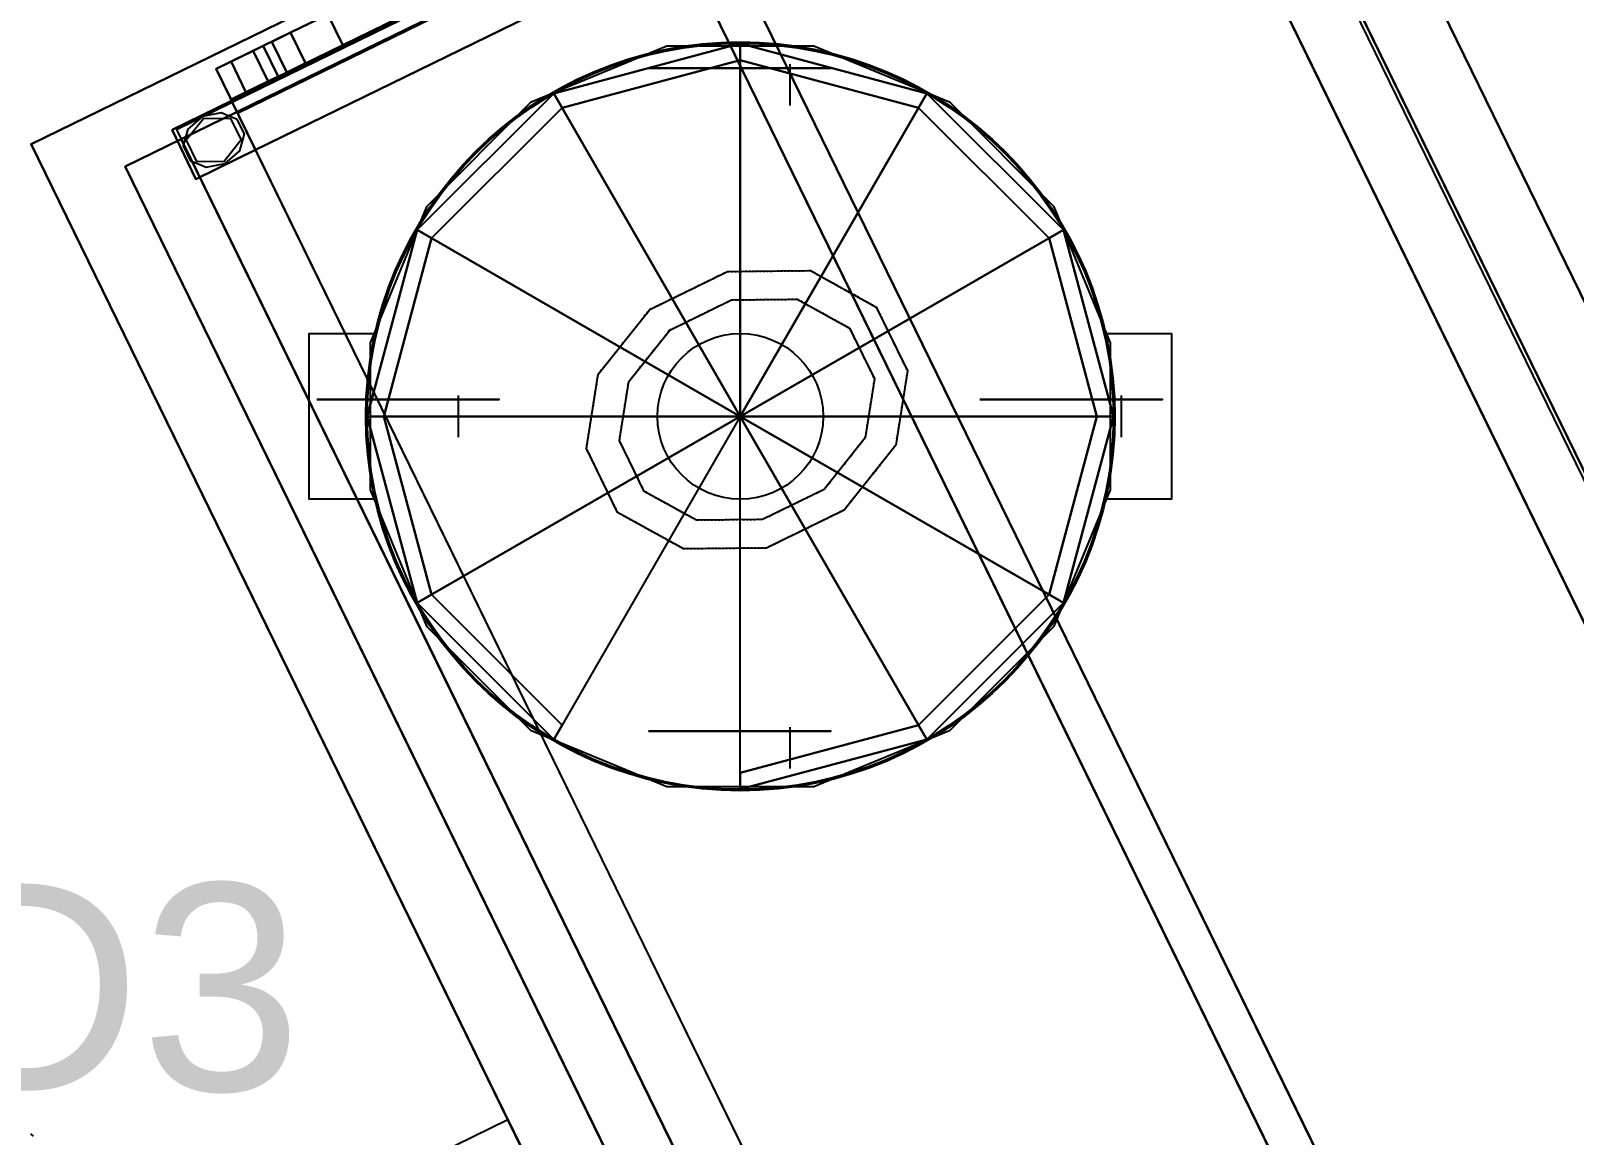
# Model space of a CAD drawing. Header units: millimetres. Extents: x 9159 to 17971, y 10368 to 13314.
# Drawn here: x 14139.5 to 14232.6, y 11922.2 to 11988.8 of the extents above; entities that cross this region are included whole.
import ezdxf
from ezdxf.enums import TextEntityAlignment as Align

# ---------------------------------------------------------------- set-up
doc = ezdxf.new("R2010")
doc.units = ezdxf.units.MM
doc.header["$LTSCALE"] = 5
doc.linetypes.add('NASCOSTA', pattern=[0.375, 0.25, -0.125])
for name, color, linetype in [('200-EquipBlack-3d', 250, 'Continuous'), ('200-EquipBorder-2d', 9, 'Continuous'), ('200-EquipID-2d', 7, 'Continuous'), ('200-EquipInternal-2d', 252, 'Continuous'), ('200-EquipSteel-3d', 9, 'Continuous'), ('600-User-2D', 7, 'Continuous')]:
    doc.layers.add(name, color=color, linetype=linetype)
doc.layers.add('200-InsPoint-3D', color=3, linetype='Continuous', plot=False)
doc.layers.add('fusya-hatch', color=230, linetype='Continuous', lineweight=0)
doc.styles.add('Arial', font='arial.ttf')
doc.styles.add('ROMANS', font='micross.ttf')

# ---------------------------------------------------------------- blocks, each defined once
blk = doc.blocks.new('BHST1708L')
at = {"layer": '200-EquipBlack-3d'}
for points, elevation in [([(431.06, -385.23), (476.21, -411.29), (502.27, -456.44), (502.27, -508.56), (476.21, -553.71), (431.06, -579.77), (378.94, -579.77), (333.79, -553.71), (307.73, -508.56), (307.73, -456.44), (333.79, -411.29), (378.94, -385.23)], 875), ([(425.71, -405.23), (461.57, -425.93), (482.27, -461.79), (482.27, -503.21), (461.57, -539.07), (425.71, -559.77), (384.29, -559.77), (348.43, -539.07), (327.73, -503.21), (327.73, -461.79), (348.43, -425.93), (384.29, -405.23)], 835)]:
    blk.add_lwpolyline(points, close=True, dxfattribs=dict(at, elevation=elevation))
at = {"layer": '200-EquipBlack-3d', "invisible_edges": 15}
for points in [[(348.43, -425.93, 895), (333.79, -411.29, 895), (378.94, -385.23, 895), (384.29, -405.23, 895)], [(384.29, -405.23, 895), (378.94, -385.23, 895), (431.06, -385.23, 895), (425.71, -405.23, 895)], [(431.06, -385.23, 895), (476.21, -411.29, 895), (461.57, -425.93, 895), (425.71, -405.23, 895)], [(327.73, -461.79, 895), (307.73, -456.44, 895), (333.79, -411.29, 895), (348.43, -425.93, 895)], [(461.57, -425.93, 895), (476.21, -411.29, 895), (502.27, -456.44, 895), (482.27, -461.79, 895)], [(327.73, -503.21, 895), (307.73, -508.56, 895), (307.73, -456.44, 895), (327.73, -461.79, 895)], [(482.27, -461.79, 895), (502.27, -456.44, 895), (502.27, -508.56, 895), (482.27, -503.21, 895)], [(333.79, -553.71, 895), (307.73, -508.56, 895), (327.73, -503.21, 895), (348.43, -539.07, 895)], [(482.27, -503.21, 895), (502.27, -508.56, 895), (476.21, -553.71, 895), (461.57, -539.07, 895)], [(378.94, -579.77, 895), (333.79, -553.71, 895), (348.43, -539.07, 895), (384.29, -559.77, 895)], [(461.57, -539.07, 895), (476.21, -553.71, 895), (431.06, -579.77, 895), (425.71, -559.77, 895)], [(431.06, -579.77, 895), (378.94, -579.77, 895), (384.29, -559.77, 895), (425.71, -559.77, 895)]]:
    blk.add_3dface(points, dxfattribs=at)
at = {"layer": '200-EquipBorder-2d'}
blk.add_lwpolyline([(1700, -800), (0, -800), (0, 0), (1700, 0)], close=True, dxfattribs=at)
at = {"layer": '200-EquipInternal-2d'}
for p, q in [((1690, -85), (10, -85)), ((10, -85), (10, -680)), ((1655, -370), (45, -370)), ((1655, -395), (45, -395)), ((1690, -680), (10, -680)), ((1655, -717.5), (45, -717.5))]:
    blk.add_line(p, q, dxfattribs=at)
blk.add_lwpolyline([(1655, -45), (45, -45), (45, -755), (1125, -755)], dxfattribs=at)
at = {"layer": '200-EquipInternal-2d', "linetype": 'NASCOSTA'}
for points in [[(431.06, -385.23), (476.21, -411.29), (502.27, -456.44), (502.27, -508.56), (476.21, -553.71), (431.06, -579.77), (378.94, -579.77), (333.79, -553.71), (307.73, -508.56), (307.73, -456.44), (333.79, -411.29), (378.94, -385.23)], [(425.71, -405.23), (461.57, -425.93), (482.27, -461.79), (482.27, -503.21), (461.57, -539.07), (425.71, -559.77), (384.29, -559.77), (348.43, -539.07), (327.73, -503.21), (327.73, -461.79), (348.43, -425.93), (384.29, -405.23)]]:
    blk.add_lwpolyline(points, close=True, dxfattribs=at)
at = {"layer": '200-EquipSteel-3d'}
for p, q in [((1700, 0, 850), (0, 0, 850)), ((1655, -45, 875), (45, -45, 875)), ((1125, -755, 875), (45, -755, 875))]:
    blk.add_line(p, q, dxfattribs=at)
at = {"layer": '200-EquipSteel-3d', "elevation": 1510}
blk.add_lwpolyline([(35, -680), (35, -655), (10, -655), (10, -680)], dxfattribs=at)
at = {"layer": '200-EquipSteel-3d', "elevation": 20}
blk.add_lwpolyline([(50.1, -681.83), (40.55, -688.77), (36.9, -700), (40.55, -711.23), (50.1, -718.17), (61.9, -718.17), (71.45, -711.23), (75.1, -700), (71.45, -688.77), (61.9, -681.83)], close=True, dxfattribs=at)
at = {"layer": '200-EquipSteel-3d'}
blk.add_lwpolyline([(47.35, -685.01), (38.69, -700), (47.35, -714.99), (64.65, -714.99), (73.31, -700), (64.65, -685.01)], close=True, dxfattribs=at)
for points, invisible_edges in [([(1655, -45, 910), (45, -45, 910), (0, 0, 910), (1700, 0, 910)], 10), ([(0, -800, 910), (0, 0, 910), (45, -45, 910), (45, -755, 910)], 15), ([(0, -800, 910), (0, -800, 850), (0, 0, 850), (0, 0, 910)], 4), ([(45, -755, 875), (45, -45, 875), (307.73, -45, 875), (307.73, -755, 875)], 15), ([(307.73, -45, 875), (502.27, -45, 875), (502.27, -385.23, 875), (307.73, -385.23, 875)], 15), ([(502.27, -45, 875), (1655, -45, 875), (1655, -755, 875), (502.27, -755, 875)], 15), ([(307.73, -385.23, 875), (307.73, -456.44, 875), (333.79, -411.29, 875), (378.94, -385.23, 875)], 15), ([(502.27, -385.23, 875), (502.27, -456.44, 875), (476.21, -411.29, 875), (431.06, -385.23, 875)], 15), ([(307.73, -579.77, 875), (307.73, -508.56, 875), (333.79, -553.71, 875), (378.94, -579.77, 875)], 15), ([(502.27, -579.77, 875), (502.27, -508.56, 875), (476.21, -553.71, 875), (431.06, -579.77, 875)], 15), ([(307.73, -755, 875), (307.73, -579.77, 875), (502.27, -579.77, 875), (502.27, -755, 875)], 15), ([(1125, -800, 910), (0, -800, 910), (45, -755, 910), (1125, -755, 910)], 2), ([(1125, -800, 850), (0, -800, 850), (0, -800, 910), (1125, -800, 910)], 8)]:
    blk.add_3dface(points, dxfattribs=dict(at, invisible_edges=invisible_edges))
for points in [[(45, -45, 910), (45, -45, 875), (45, -755, 875), (45, -755, 910)], [(37, -85, 1445), (37, -47.5, 1470), (37, -717.5, 1470), (37, -680, 1445)], [(1663, -47.5, 1470), (1663, -85, 1445), (37, -85, 1445), (37, -47.5, 1470)], [(1663, -85, 1445), (1663, -680, 1445), (37, -680, 1445), (37, -85, 1445)], [(10, -642.5, 1574.95), (35, -642.5, 1574.95), (35, -605, 1585), (10, -605, 1585)], [(10, -630, 1553.3), (10, -605, 1560), (10, -605, 1585), (10, -642.5, 1574.95)], [(35, -630, 1553.3), (35, -605, 1560), (10, -605, 1560), (10, -630, 1553.3)], [(35, -642.5, 1574.95), (35, -630, 1553.3), (35, -605, 1560), (35, -605, 1585)], [(10, -648.3, 1535), (10, -630, 1553.3), (10, -642.5, 1574.95), (10, -669.95, 1547.5)], [(35, -648.3, 1535), (35, -630, 1553.3), (10, -630, 1553.3), (10, -648.3, 1535)], [(35, -669.95, 1547.5), (35, -648.3, 1535), (35, -630, 1553.3), (35, -642.5, 1574.95)], [(10, -669.95, 1547.5), (35, -669.95, 1547.5), (35, -642.5, 1574.95), (10, -642.5, 1574.95)], [(35, -655, 1510), (35, -648.3, 1535), (10, -648.3, 1535), (10, -655, 1510)], [(10, -655, 1510), (10, -648.3, 1535), (10, -669.95, 1547.5), (10, -680, 1510)], [(35, -680, 1510), (35, -655, 1510), (35, -648.3, 1535), (35, -669.95, 1547.5)], [(10, -680, 1510), (35, -680, 1510), (35, -669.95, 1547.5), (10, -669.95, 1547.5)], [(1663, -717.5, 1470), (1663, -680, 1445), (37, -680, 1445), (37, -717.5, 1470)]]:
    blk.add_3dface(points, dxfattribs=at)
at = {"layer": '200-InsPoint-3D'}
blk.add_point((0, -800), dxfattribs=at)
blk.add_attdef('DISTANG', (0, 0), '', height=1, dxfattribs=at)
at = {"layer": '200-EquipSteel-3d'}
mesh = blk.add_polymesh((6, 3), dxfattribs=at)
for k, corner in enumerate([(76, -85, 310), (76, -85, 270), (76, -85, 270), (1624, -85, 310), (1624, -85, 270), (1624, -85, 270), (1624, -45, 310), (1624, -45, 270), (1624, -85, 270), (76, -45, 310), (76, -45, 270), (76, -85, 270), (76, -45, 310), (76, -45, 310), (76, -85, 310), (1624, -45, 310), (1624, -45, 310), (1624, -85, 310)]):
    mesh.set_mesh_vertex(divmod(k, 3), corner)
mesh = blk.add_polymesh((6, 3), dxfattribs=at)
for k, corner in enumerate([(36, -85, 870), (36, -85, 645), (36, -85, 645), (36, -680, 870), (36, -680, 645), (36, -680, 645), (46, -680, 870), (46, -680, 645), (36, -680, 645), (46, -85, 870), (46, -85, 645), (36, -85, 645), (46, -85, 870), (46, -85, 870), (36, -85, 870), (46, -680, 870), (46, -680, 870), (36, -680, 870)]):
    mesh.set_mesh_vertex(divmod(k, 3), corner)
mesh = blk.add_polymesh((6, 3), dxfattribs=at)
for k, corner in enumerate([(76, -680, 310), (76, -680, 270), (76, -680, 270), (76, -85, 310), (76, -85, 270), (76, -85, 270), (36, -85, 310), (36, -85, 270), (76, -85, 270), (36, -680, 310), (36, -680, 270), (76, -680, 270), (36, -680, 310), (36, -680, 310), (76, -680, 310), (36, -85, 310), (36, -85, 310), (76, -85, 310)]):
    mesh.set_mesh_vertex(divmod(k, 3), corner)
mesh = blk.add_polymesh((6, 3), dxfattribs=at)
for k, corner in enumerate([(35, -605, 1560), (35, -160, 1560), (35, -160, 1560), (10, -605, 1560), (10, -160, 1560), (10, -160, 1560), (10, -605, 1585), (10, -160, 1585), (10, -160, 1560), (35, -605, 1585), (35, -160, 1585), (35, -160, 1560), (35, -605, 1585), (35, -605, 1585), (35, -605, 1560), (10, -605, 1585), (10, -605, 1585), (10, -605, 1560)]):
    mesh.set_mesh_vertex(divmod(k, 3), corner)
mesh = blk.add_polymesh((6, 3), dxfattribs=at)
for k, corner in enumerate([(35, -395, 1585), (35, -395, 1560), (35, -395, 1560), (1665, -395, 1585), (1665, -395, 1560), (1665, -395, 1560), (1665, -370, 1585), (1665, -370, 1560), (1665, -395, 1560), (35, -370, 1585), (35, -370, 1560), (35, -395, 1560), (35, -370, 1585), (35, -370, 1585), (35, -395, 1585), (1665, -370, 1585), (1665, -370, 1585), (1665, -395, 1585)]):
    mesh.set_mesh_vertex(divmod(k, 3), corner)
mesh = blk.add_polymesh((6, 3), dxfattribs=at)
for k, corner in enumerate([(35, -680, 1510), (35, -680, 910), (35, -680, 910), (10, -680, 1510), (10, -680, 910), (10, -680, 910), (10, -655, 1510), (10, -655, 910), (10, -680, 910), (35, -655, 1510), (35, -655, 910), (35, -680, 910), (35, -655, 1510), (35, -655, 1510), (35, -680, 1510), (10, -655, 1510), (10, -655, 1510), (10, -680, 1510)]):
    mesh.set_mesh_vertex(divmod(k, 3), corner)
mesh = blk.add_polymesh((6, 3), dxfattribs=at)
for k, corner in enumerate([(35, -680, 1510), (35, -680, 910), (35, -680, 910), (10, -680, 1510), (10, -680, 910), (10, -680, 910), (10, -655, 1510), (10, -655, 910), (10, -680, 910), (35, -655, 1510), (35, -655, 910), (35, -680, 910), (35, -655, 1510), (35, -655, 1510), (35, -680, 1510), (10, -655, 1510), (10, -655, 1510), (10, -680, 1510)]):
    mesh.set_mesh_vertex(divmod(k, 3), corner)
mesh = blk.add_polymesh((6, 3), dxfattribs=at)
for k, corner in enumerate([(35, -680, 850), (35, -680, 647), (35, -680, 647), (10, -680, 850), (10, -680, 647), (10, -680, 647), (10, -655, 850), (10, -655, 647), (10, -680, 647), (35, -655, 850), (35, -655, 647), (35, -680, 647), (35, -655, 850), (35, -655, 850), (35, -680, 850), (10, -655, 850), (10, -655, 850), (10, -680, 850)]):
    mesh.set_mesh_vertex(divmod(k, 3), corner)
mesh = blk.add_polymesh((6, 3), dxfattribs=at)
for k, corner in enumerate([(76, -720, 850), (76, -720, 80), (76, -720, 80), (36, -720, 850), (36, -720, 80), (36, -720, 80), (36, -680, 850), (36, -680, 80), (36, -720, 80), (76, -680, 850), (76, -680, 80), (76, -720, 80), (76, -680, 850), (76, -680, 850), (76, -720, 850), (36, -680, 850), (36, -680, 850), (36, -720, 850)]):
    mesh.set_mesh_vertex(divmod(k, 3), corner)
blk = doc.blocks.new('TRB6')
at = {"layer": '200-EquipBlack-3d', "extrusion": (0, 1, 0)}
for centre in [(0.45, 62.93, 210.15), (200.45, 62.93, 10.15), (-199.55, 62.93, 10.15), (0.45, 62.93, -189.85)]:
    blk.add_circle(centre, 55, dxfattribs=at)
at = {"layer": '200-EquipBorder-2d'}
for points in [[(-219.37, -50), (-260, -50), (-260, 50), (-219.37, 50)], [(219.37, 50), (260, 50), (260, -50), (219.37, -50)]]:
    blk.add_lwpolyline(points, dxfattribs=at)
blk.add_circle((0, 0), 225, dxfattribs=at)
at = {"layer": '200-EquipInternal-2d'}
blk.add_circle((0, 0), 50, dxfattribs=at)
at = {"layer": '200-EquipSteel-3d', "elevation": 580}
blk.add_lwpolyline([(-44.41, 223.27), (-126.48, 189.28), (-189.28, 126.48), (-223.27, 44.41), (-223.27, -44.41), (-189.28, -126.48), (-126.48, -189.28), (-44.41, -223.27), (44.41, -223.27), (126.48, -189.28), (189.28, -126.48), (223.27, -44.41), (223.27, 44.41), (189.28, 126.48), (126.48, 189.28), (44.41, 223.27)], close=True, dxfattribs=at)
at = {"layer": '200-EquipSteel-3d', "extrusion": (1, 0, 0)}
for points, elevation in [([(187.5, 50.63), (187.5, 150), (212.5, 150), (212.5, 50.63)], 30), ([(-12.5, 50.63), (-12.5, 150), (12.5, 150), (12.5, 50.63)], -170), ([(-12.5, 50.63), (-12.5, 150), (12.5, 150), (12.5, 50.63)], 230), ([(-212.5, 50.63), (-212.5, 150), (-187.5, 150), (-187.5, 50.63)], 30)]:
    blk.add_lwpolyline(points, dxfattribs=dict(at, elevation=elevation))
at = {"layer": '200-EquipSteel-3d'}
blk.add_circle((0, 0, 600), 225.89, dxfattribs=at)
at = {"layer": '200-InsPoint-3D', "flags": 9}
blk.add_attdef('DISTANG', (0, 0), '', height=1, dxfattribs=at)
at = {"layer": '200-EquipSteel-3d'}
mesh = blk.add_polymesh((12, 7), dxfattribs=dict(at, m_close=True))
for k, corner in enumerate([(0, -225, 150), (0, -225, 200), (0, -215, 200), (0, -215, 580), (0, -225, 580), (0, -225, 600), (0, 0, 580), (112.5, -194.86, 150), (112.5, -194.86, 200), (107.5, -186.2, 200), (107.5, -186.2, 580), (112.5, -194.86, 580), (112.5, -194.86, 600), (0, 0, 580), (194.86, -112.5, 150), (194.86, -112.5, 200), (186.2, -107.5, 200), (186.2, -107.5, 580), (194.86, -112.5, 580), (194.86, -112.5, 600), (0, 0, 580), (225, 0, 150), (225, 0, 200), (215, 0, 200), (215, 0, 580), (225, 0, 580), (225, 0, 600), (0, 0, 580), (194.86, 112.5, 150), (194.86, 112.5, 200), (186.2, 107.5, 200), (186.2, 107.5, 580), (194.86, 112.5, 580), (194.86, 112.5, 600), (0, 0, 580), (112.5, 194.86, 150), (112.5, 194.86, 200), (107.5, 186.2, 200), (107.5, 186.2, 580), (112.5, 194.86, 580), (112.5, 194.86, 600), (0, 0, 580), (0, 225, 150), (0, 225, 200), (0, 215, 200), (0, 215, 580), (0, 225, 580), (0, 225, 600), (0, 0, 580), (-112.5, 194.86, 150), (-112.5, 194.86, 200), (-107.5, 186.2, 200), (-107.5, 186.2, 580), (-112.5, 194.86, 580), (-112.5, 194.86, 600), (0, 0, 580), (-194.86, 112.5, 150), (-194.86, 112.5, 200), (-186.2, 107.5, 200), (-186.2, 107.5, 580), (-194.86, 112.5, 580), (-194.86, 112.5, 600), (0, 0, 580), (-225, 0, 150), (-225, 0, 200), (-215, 0, 200), (-215, 0, 580), (-225, 0, 580), (-225, 0, 600), (0, 0, 580), (-194.86, -112.5, 150), (-194.86, -112.5, 200), (-186.2, -107.5, 200), (-186.2, -107.5, 580), (-194.86, -112.5, 580), (-194.86, -112.5, 600), (0, 0, 580), (-112.5, -194.86, 150), (-112.5, -194.86, 200), (-107.5, -186.2, 200), (-107.5, -186.2, 580), (-112.5, -194.86, 580), (-112.5, -194.86, 600), (0, 0, 580)]):
    mesh.set_mesh_vertex(divmod(k, 7), corner)
blk = doc.blocks.new('attrib')
at = {"layer": '200-EquipID-2d', "style": 'Arial'}
blk.add_attdef('POS', text='', height=2.5, dxfattribs=at).set_placement((0, 0, -1), align=Align.MIDDLE)
at = {"layer": '200-EquipID-2d', "style": 'ROMANS', "flags": 1}
for tag, p in [('ZONA', (0, -4.905, -2)), ('EQUIPMENTDATA', (0, -7.89, -2)), ('LONGDESCR', (0, -11.302, -2)), ('EQUIPMENTCONN', (0, -14.714, -2)), ('ACCESSORYDATA', (0, -18.552, -2)), ('ACCESSORYCONN', (0, -21.857, -2))]:
    blk.add_attdef(tag, text='', height=2.5, dxfattribs=at).set_placement(p, align=Align.CENTER)
blk = doc.blocks.new('CUOCO')
at = {"layer": '600-User-2D'}
blk.add_line((31.127, 4.472), (31.3, 4.334), dxfattribs=at)

msp = doc.modelspace()

# ---------------------------------------------------------------- hatches: boundary and pattern name
at = {"layer": 'fusya-hatch'}
h = msp.add_hatch(color=256, dxfattribs=at)
edge = h.paths.add_edge_path()
edge.add_line((14078.148, 12053.659), (14069.609, 12065.991))
edge.add_arc((-419968.16, 638584.821), 762177.558, 304.689119625, 304.713322624, ccw=False)
edge.add_line((13804.915, 11882.699), (13813.454, 11870.367))
edge.add_arc((10085.115, 17537.298), 6783.408, 303.3413799, 306.0610623)

# ---------------------------------------------------------------- linework, layer by layer
at = {"layer": '200-EquipBorder-2d'}
for p, q in [((14051.487, 11866.105, -0.081), (14168.297, 11923.162, -0.081)), ((14168.297, 11923.162, -0.081), (14200.995, 11856.221, -0.081))]:
    msp.add_line(p, q, dxfattribs=at)
at = {"layer": '200-InsPoint-3D'}
msp.add_point((14168.297, 11923.162, -0.081), dxfattribs=at)

# ---------------------------------------------------------------- block references
at = {"xscale": 0.08235294117475266, "yscale": 0.1000000000015859, "zscale": 0.1, "rotation": 296.0336756885742}
msp.add_blockref('BHST1708L', (14211.432, 12017.128, -0.081), dxfattribs=at)
at = {"xscale": 0.09999999999999964, "yscale": 0.1000000000000014, "zscale": 0.1}
msp.add_blockref('TRB6', (14182.317, 11965.583), dxfattribs=at)
at = {"layer": '200-EquipID-2d'}
ref = msp.add_blockref('attrib', (14144.71, 11931.158, -0.081), dxfattribs=dict(at, xscale=4.999999999999545, yscale=4.999999999999494, zscale=5))
ref.add_attrib('POS', 'D3', dxfattribs={"color": 7, "height": 12.5, "style": 'Arial'}).set_placement((14144.71, 11931.158, -5.081), align=Align.MIDDLE)
at = {"layer": '600-User-2D'}
msp.add_blockref('CUOCO', (14108.373, 11917.829), dxfattribs=at)

doc.saveas('drawing.dxf')
